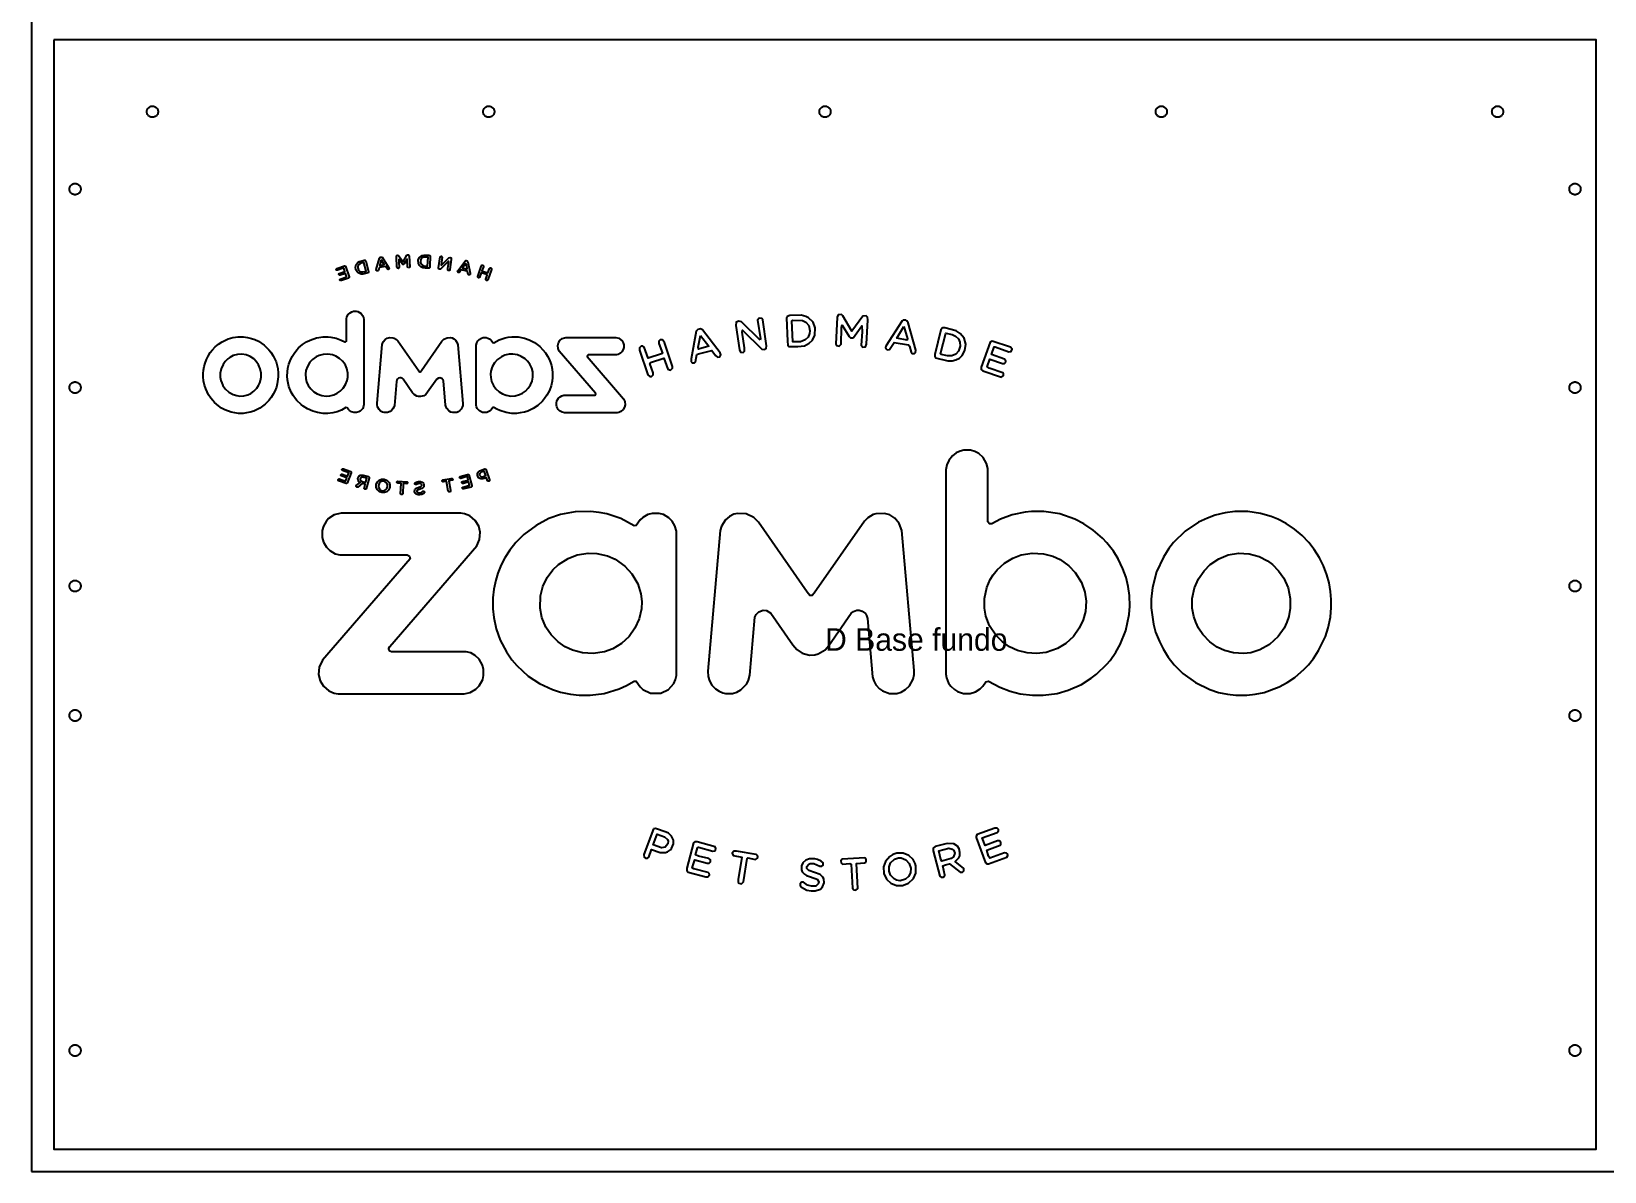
# Model space of a CAD drawing. Header units: millimetres. Extents: x 0 to 2750, y 0 to 900.
# Drawn here: x 0 to 559, y 0 to 405 of the extents above; entities that cross this region are included whole.
import ezdxf

# ---------------------------------------------------------------- set-up
doc = ezdxf.new("R2010")
doc.units = ezdxf.units.MM
for name, color, linetype in [('CORTE_EXTERNO', 1, 'Continuous'), ('CORTE_INTERNO', 5, 'Continuous'), ('ETIQUETAS_NAO_CORTAR', 8, 'Continuous'), ('GRAVACAO', 3, 'Continuous'), ('GRAVACAO_VERSO', 4, 'Continuous'), ('MESA_NAO_CORTAR', 8, 'Continuous')]:
    doc.layers.add(name, color=color, linetype=linetype)

msp = doc.modelspace()

# ---------------------------------------------------------------- linework, layer by layer
at = {"layer": 'CORTE_EXTERNO'}
msp.add_lwpolyline([(8, 402), (8, 8), (556, 8), (556, 402), (8, 402)], close=True, dxfattribs=at)
at = {"layer": 'CORTE_INTERNO'}
for points in [[(41.01, 376.7), (41.04, 376.89), (41.09, 377.08), (41.15, 377.27), (41.24, 377.44), (41.34, 377.61), (41.45, 377.77), (41.59, 377.91), (41.73, 378.05), (41.89, 378.16), (42.06, 378.26), (42.23, 378.35), (42.42, 378.41), (42.61, 378.46), (42.8, 378.49), (43, 378.5), (43.2, 378.49), (43.39, 378.46), (43.58, 378.41), (43.77, 378.35), (43.94, 378.26), (44.11, 378.16), (44.27, 378.05), (44.41, 377.91), (44.55, 377.77), (44.66, 377.61), (44.76, 377.44), (44.85, 377.27), (44.91, 377.08), (44.96, 376.89), (44.99, 376.7), (45, 376.5), (44.99, 376.3), (44.96, 376.11), (44.91, 375.92), (44.85, 375.73), (44.76, 375.56), (44.66, 375.39), (44.55, 375.23), (44.41, 375.09), (44.27, 374.95), (44.11, 374.84), (43.94, 374.74), (43.77, 374.65), (43.58, 374.59), (43.39, 374.54), (43.2, 374.51), (43, 374.5), (42.8, 374.51), (42.61, 374.54), (42.42, 374.59), (42.23, 374.65), (42.06, 374.74), (41.89, 374.84), (41.73, 374.95), (41.59, 375.09), (41.45, 375.23), (41.34, 375.39), (41.24, 375.56), (41.15, 375.73), (41.09, 375.92), (41.04, 376.11), (41.01, 376.3), (41, 376.5), (41.01, 376.7)], [(160.54, 376.89), (160.59, 377.08), (160.65, 377.27), (160.74, 377.44), (160.84, 377.61), (160.95, 377.77), (161.09, 377.91), (161.23, 378.05), (161.39, 378.16), (161.56, 378.26), (161.73, 378.35), (161.92, 378.41), (162.11, 378.46), (162.3, 378.49), (162.5, 378.5), (162.7, 378.49), (162.89, 378.46), (163.08, 378.41), (163.27, 378.35), (163.44, 378.26), (163.61, 378.16), (163.77, 378.05), (163.91, 377.91), (164.05, 377.77), (164.16, 377.61), (164.26, 377.44), (164.35, 377.27), (164.41, 377.08), (164.46, 376.89), (164.49, 376.7), (164.5, 376.5), (164.49, 376.3), (164.46, 376.11), (164.41, 375.92), (164.35, 375.73), (164.26, 375.56), (164.16, 375.39), (164.05, 375.23), (163.91, 375.09), (163.77, 374.95), (163.61, 374.84), (163.44, 374.74), (163.27, 374.65), (163.08, 374.59), (162.89, 374.54), (162.7, 374.51), (162.5, 374.5), (162.3, 374.51), (162.11, 374.54), (161.92, 374.59), (161.73, 374.65), (161.56, 374.74), (161.39, 374.84), (161.23, 374.95), (161.09, 375.09), (160.95, 375.23), (160.84, 375.39), (160.74, 375.56), (160.65, 375.73), (160.59, 375.92), (160.54, 376.11), (160.51, 376.3), (160.5, 376.5), (160.51, 376.7), (160.54, 376.89)], [(280.09, 377.08), (280.15, 377.27), (280.24, 377.44), (280.34, 377.61), (280.45, 377.77), (280.59, 377.91), (280.73, 378.05), (280.89, 378.16), (281.06, 378.26), (281.23, 378.35), (281.42, 378.41), (281.61, 378.46), (281.8, 378.49), (282, 378.5), (282.2, 378.49), (282.39, 378.46), (282.58, 378.41), (282.77, 378.35), (282.94, 378.26), (283.11, 378.16), (283.27, 378.05), (283.41, 377.91), (283.55, 377.77), (283.66, 377.61), (283.76, 377.44), (283.85, 377.27), (283.91, 377.08), (283.96, 376.89), (283.99, 376.7), (284, 376.5), (283.99, 376.3), (283.96, 376.11), (283.91, 375.92), (283.85, 375.73), (283.76, 375.56), (283.66, 375.39), (283.55, 375.23), (283.41, 375.09), (283.27, 374.95), (283.11, 374.84), (282.94, 374.74), (282.77, 374.65), (282.58, 374.59), (282.39, 374.54), (282.2, 374.51), (282, 374.5), (281.8, 374.51), (281.61, 374.54), (281.42, 374.59), (281.23, 374.65), (281.06, 374.74), (280.89, 374.84), (280.73, 374.95), (280.59, 375.09), (280.45, 375.23), (280.34, 375.39), (280.24, 375.56), (280.15, 375.73), (280.09, 375.92), (280.04, 376.11), (280.01, 376.3), (280, 376.5), (280.01, 376.7), (280.04, 376.89), (280.09, 377.08)], [(399.65, 377.27), (399.74, 377.44), (399.84, 377.61), (399.95, 377.77), (400.09, 377.91), (400.23, 378.05), (400.39, 378.16), (400.56, 378.26), (400.73, 378.35), (400.92, 378.41), (401.11, 378.46), (401.3, 378.49), (401.5, 378.5), (401.7, 378.49), (401.89, 378.46), (402.08, 378.41), (402.27, 378.35), (402.44, 378.26), (402.61, 378.16), (402.77, 378.05), (402.91, 377.91), (403.05, 377.77), (403.16, 377.61), (403.26, 377.44), (403.35, 377.27), (403.41, 377.08), (403.46, 376.89), (403.49, 376.7), (403.5, 376.5), (403.49, 376.3), (403.46, 376.11), (403.41, 375.92), (403.35, 375.73), (403.26, 375.56), (403.16, 375.39), (403.05, 375.23), (402.91, 375.09), (402.77, 374.95), (402.61, 374.84), (402.44, 374.74), (402.27, 374.65), (402.08, 374.59), (401.89, 374.54), (401.7, 374.51), (401.5, 374.5), (401.3, 374.51), (401.11, 374.54), (400.92, 374.59), (400.73, 374.65), (400.56, 374.74), (400.39, 374.84), (400.23, 374.95), (400.09, 375.09), (399.95, 375.23), (399.84, 375.39), (399.74, 375.56), (399.65, 375.73), (399.59, 375.92), (399.54, 376.11), (399.51, 376.3), (399.5, 376.5), (399.51, 376.7), (399.54, 376.89), (399.59, 377.08), (399.65, 377.27)], [(519.24, 377.44), (519.34, 377.61), (519.45, 377.77), (519.59, 377.91), (519.73, 378.05), (519.89, 378.16), (520.06, 378.26), (520.23, 378.35), (520.42, 378.41), (520.61, 378.46), (520.8, 378.49), (521, 378.5), (521.2, 378.49), (521.39, 378.46), (521.58, 378.41), (521.77, 378.35), (521.94, 378.26), (522.11, 378.16), (522.27, 378.05), (522.41, 377.91), (522.55, 377.77), (522.66, 377.61), (522.76, 377.44), (522.85, 377.27), (522.91, 377.08), (522.96, 376.89), (522.99, 376.7), (523, 376.5), (522.99, 376.3), (522.96, 376.11), (522.91, 375.92), (522.85, 375.73), (522.76, 375.56), (522.66, 375.39), (522.55, 375.23), (522.41, 375.09), (522.27, 374.95), (522.11, 374.84), (521.94, 374.74), (521.77, 374.65), (521.58, 374.59), (521.39, 374.54), (521.2, 374.51), (521, 374.5), (520.8, 374.51), (520.61, 374.54), (520.42, 374.59), (520.23, 374.65), (520.06, 374.74), (519.89, 374.84), (519.73, 374.95), (519.59, 375.09), (519.45, 375.23), (519.34, 375.39), (519.24, 375.56), (519.15, 375.73), (519.09, 375.92), (519.04, 376.11), (519.01, 376.3), (519, 376.5), (519.01, 376.7), (519.04, 376.89), (519.09, 377.08), (519.15, 377.27), (519.24, 377.44)], [(13.84, 350.11), (13.95, 350.27), (14.09, 350.41), (14.23, 350.55), (14.39, 350.66), (14.56, 350.76), (14.73, 350.85), (14.92, 350.91), (15.11, 350.96), (15.3, 350.99), (15.5, 351), (15.7, 350.99), (15.89, 350.96), (16.08, 350.91), (16.27, 350.85), (16.44, 350.76), (16.61, 350.66), (16.77, 350.55), (16.91, 350.41), (17.05, 350.27), (17.16, 350.11), (17.26, 349.94), (17.35, 349.77), (17.41, 349.58), (17.46, 349.39), (17.49, 349.2), (17.5, 349), (17.49, 348.8), (17.46, 348.61), (17.41, 348.42), (17.35, 348.23), (17.26, 348.06), (17.16, 347.89), (17.05, 347.73), (16.91, 347.59), (16.77, 347.45), (16.61, 347.34), (16.44, 347.24), (16.27, 347.15), (16.08, 347.09), (15.89, 347.04), (15.7, 347.01), (15.5, 347), (15.3, 347.01), (15.11, 347.04), (14.92, 347.09), (14.73, 347.15), (14.56, 347.24), (14.39, 347.34), (14.23, 347.45), (14.09, 347.59), (13.95, 347.73), (13.84, 347.89), (13.74, 348.06), (13.65, 348.23), (13.59, 348.42), (13.54, 348.61), (13.51, 348.8), (13.5, 349), (13.51, 349.2), (13.54, 349.39), (13.59, 349.58), (13.65, 349.77), (13.74, 349.94), (13.84, 350.11)], [(547.56, 350.76), (547.73, 350.85), (547.92, 350.91), (548.11, 350.96), (548.3, 350.99), (548.5, 351), (548.7, 350.99), (548.89, 350.96), (549.08, 350.91), (549.27, 350.85), (549.44, 350.76), (549.61, 350.66), (549.77, 350.55), (549.91, 350.41), (550.05, 350.27), (550.16, 350.11), (550.26, 349.94), (550.35, 349.77), (550.41, 349.58), (550.46, 349.39), (550.49, 349.2), (550.5, 349), (550.49, 348.8), (550.46, 348.61), (550.41, 348.42), (550.35, 348.23), (550.26, 348.06), (550.16, 347.89), (550.05, 347.73), (549.91, 347.59), (549.77, 347.45), (549.61, 347.34), (549.44, 347.24), (549.27, 347.15), (549.08, 347.09), (548.89, 347.04), (548.7, 347.01), (548.5, 347), (548.3, 347.01), (548.11, 347.04), (547.92, 347.09), (547.73, 347.15), (547.56, 347.24), (547.39, 347.34), (547.23, 347.45), (547.09, 347.59), (546.95, 347.73), (546.84, 347.89), (546.74, 348.06), (546.65, 348.23), (546.59, 348.42), (546.54, 348.61), (546.51, 348.8), (546.5, 349), (546.51, 349.2), (546.54, 349.39), (546.59, 349.58), (546.65, 349.77), (546.74, 349.94), (546.84, 350.11), (546.95, 350.27), (547.09, 350.41), (547.23, 350.55), (547.39, 350.66), (547.56, 350.76)], [(13.95, 279.77), (14.09, 279.91), (14.23, 280.05), (14.39, 280.16), (14.56, 280.26), (14.73, 280.35), (14.92, 280.41), (15.11, 280.46), (15.3, 280.49), (15.5, 280.5), (15.7, 280.49), (15.89, 280.46), (16.08, 280.41), (16.27, 280.35), (16.44, 280.26), (16.61, 280.16), (16.77, 280.05), (16.91, 279.91), (17.05, 279.77), (17.16, 279.61), (17.26, 279.44), (17.35, 279.27), (17.41, 279.08), (17.46, 278.89), (17.49, 278.7), (17.5, 278.5), (17.49, 278.3), (17.46, 278.11), (17.41, 277.92), (17.35, 277.73), (17.26, 277.56), (17.16, 277.39), (17.05, 277.23), (16.91, 277.09), (16.77, 276.95), (16.61, 276.84), (16.44, 276.74), (16.27, 276.65), (16.08, 276.59), (15.89, 276.54), (15.7, 276.51), (15.5, 276.5), (15.3, 276.51), (15.11, 276.54), (14.92, 276.59), (14.73, 276.65), (14.56, 276.74), (14.39, 276.84), (14.23, 276.95), (14.09, 277.09), (13.95, 277.23), (13.84, 277.39), (13.74, 277.56), (13.65, 277.73), (13.59, 277.92), (13.54, 278.11), (13.51, 278.3), (13.5, 278.5), (13.51, 278.7), (13.54, 278.89), (13.59, 279.08), (13.65, 279.27), (13.74, 279.44), (13.84, 279.61), (13.95, 279.77)], [(547.73, 280.35), (547.92, 280.41), (548.11, 280.46), (548.3, 280.49), (548.5, 280.5), (548.7, 280.49), (548.89, 280.46), (549.08, 280.41), (549.27, 280.35), (549.44, 280.26), (549.61, 280.16), (549.77, 280.05), (549.91, 279.91), (550.05, 279.77), (550.16, 279.61), (550.26, 279.44), (550.35, 279.27), (550.41, 279.08), (550.46, 278.89), (550.49, 278.7), (550.5, 278.5), (550.49, 278.3), (550.46, 278.11), (550.41, 277.92), (550.35, 277.73), (550.26, 277.56), (550.16, 277.39), (550.05, 277.23), (549.91, 277.09), (549.77, 276.95), (549.61, 276.84), (549.44, 276.74), (549.27, 276.65), (549.08, 276.59), (548.89, 276.54), (548.7, 276.51), (548.5, 276.5), (548.3, 276.51), (548.11, 276.54), (547.92, 276.59), (547.73, 276.65), (547.56, 276.74), (547.39, 276.84), (547.23, 276.95), (547.09, 277.09), (546.95, 277.23), (546.84, 277.39), (546.74, 277.56), (546.65, 277.73), (546.59, 277.92), (546.54, 278.11), (546.51, 278.3), (546.5, 278.5), (546.51, 278.7), (546.54, 278.89), (546.59, 279.08), (546.65, 279.27), (546.74, 279.44), (546.84, 279.61), (546.95, 279.77), (547.09, 279.91), (547.23, 280.05), (547.39, 280.16), (547.56, 280.26), (547.73, 280.35)], [(14.09, 209.41), (14.23, 209.55), (14.39, 209.66), (14.56, 209.76), (14.73, 209.85), (14.92, 209.91), (15.11, 209.96), (15.3, 209.99), (15.5, 210), (15.7, 209.99), (15.89, 209.96), (16.08, 209.91), (16.27, 209.85), (16.44, 209.76), (16.61, 209.66), (16.77, 209.55), (16.91, 209.41), (17.05, 209.27), (17.16, 209.11), (17.26, 208.94), (17.35, 208.77), (17.41, 208.58), (17.46, 208.39), (17.49, 208.2), (17.5, 208), (17.49, 207.8), (17.46, 207.61), (17.41, 207.42), (17.35, 207.23), (17.26, 207.06), (17.16, 206.89), (17.05, 206.73), (16.91, 206.59), (16.77, 206.45), (16.61, 206.34), (16.44, 206.24), (16.27, 206.15), (16.08, 206.09), (15.89, 206.04), (15.7, 206.01), (15.5, 206), (15.3, 206.01), (15.11, 206.04), (14.92, 206.09), (14.73, 206.15), (14.56, 206.24), (14.39, 206.34), (14.23, 206.45), (14.09, 206.59), (13.95, 206.73), (13.84, 206.89), (13.74, 207.06), (13.65, 207.23), (13.59, 207.42), (13.54, 207.61), (13.51, 207.8), (13.5, 208), (13.51, 208.2), (13.54, 208.39), (13.59, 208.58), (13.65, 208.77), (13.74, 208.94), (13.84, 209.11), (13.95, 209.27), (14.09, 209.41)], [(547.92, 209.91), (548.11, 209.96), (548.3, 209.99), (548.5, 210), (548.7, 209.99), (548.89, 209.96), (549.08, 209.91), (549.27, 209.85), (549.44, 209.76), (549.61, 209.66), (549.77, 209.55), (549.91, 209.41), (550.05, 209.27), (550.16, 209.11), (550.26, 208.94), (550.35, 208.77), (550.41, 208.58), (550.46, 208.39), (550.49, 208.2), (550.5, 208), (550.49, 207.8), (550.46, 207.61), (550.41, 207.42), (550.35, 207.23), (550.26, 207.06), (550.16, 206.89), (550.05, 206.73), (549.91, 206.59), (549.77, 206.45), (549.61, 206.34), (549.44, 206.24), (549.27, 206.15), (549.08, 206.09), (548.89, 206.04), (548.7, 206.01), (548.5, 206), (548.3, 206.01), (548.11, 206.04), (547.92, 206.09), (547.73, 206.15), (547.56, 206.24), (547.39, 206.34), (547.23, 206.45), (547.09, 206.59), (546.95, 206.73), (546.84, 206.89), (546.74, 207.06), (546.65, 207.23), (546.59, 207.42), (546.54, 207.61), (546.51, 207.8), (546.5, 208), (546.51, 208.2), (546.54, 208.39), (546.59, 208.58), (546.65, 208.77), (546.74, 208.94), (546.84, 209.11), (546.95, 209.27), (547.09, 209.41), (547.23, 209.55), (547.39, 209.66), (547.56, 209.76), (547.73, 209.85), (547.92, 209.91)], [(14.23, 163.55), (14.39, 163.66), (14.56, 163.76), (14.73, 163.85), (14.92, 163.91), (15.11, 163.96), (15.3, 163.99), (15.5, 164), (15.7, 163.99), (15.89, 163.96), (16.08, 163.91), (16.27, 163.85), (16.44, 163.76), (16.61, 163.66), (16.77, 163.55), (16.91, 163.41), (17.05, 163.27), (17.16, 163.11), (17.26, 162.94), (17.35, 162.77), (17.41, 162.58), (17.46, 162.39), (17.49, 162.2), (17.5, 162), (17.49, 161.8), (17.46, 161.61), (17.41, 161.42), (17.35, 161.23), (17.26, 161.06), (17.16, 160.89), (17.05, 160.73), (16.91, 160.59), (16.77, 160.45), (16.61, 160.34), (16.44, 160.24), (16.27, 160.15), (16.08, 160.09), (15.89, 160.04), (15.7, 160.01), (15.5, 160), (15.3, 160.01), (15.11, 160.04), (14.92, 160.09), (14.73, 160.15), (14.56, 160.24), (14.39, 160.34), (14.23, 160.45), (14.09, 160.59), (13.95, 160.73), (13.84, 160.89), (13.74, 161.06), (13.65, 161.23), (13.59, 161.42), (13.54, 161.61), (13.51, 161.8), (13.5, 162), (13.51, 162.2), (13.54, 162.39), (13.59, 162.58), (13.65, 162.77), (13.74, 162.94), (13.84, 163.11), (13.95, 163.27), (14.09, 163.41), (14.23, 163.55)], [(548.11, 163.96), (548.3, 163.99), (548.5, 164), (548.7, 163.99), (548.89, 163.96), (549.08, 163.91), (549.27, 163.85), (549.44, 163.76), (549.61, 163.66), (549.77, 163.55), (549.91, 163.41), (550.05, 163.27), (550.16, 163.11), (550.26, 162.94), (550.35, 162.77), (550.41, 162.58), (550.46, 162.39), (550.49, 162.2), (550.5, 162), (550.49, 161.8), (550.46, 161.61), (550.41, 161.42), (550.35, 161.23), (550.26, 161.06), (550.16, 160.89), (550.05, 160.73), (549.91, 160.59), (549.77, 160.45), (549.61, 160.34), (549.44, 160.24), (549.27, 160.15), (549.08, 160.09), (548.89, 160.04), (548.7, 160.01), (548.5, 160), (548.3, 160.01), (548.11, 160.04), (547.92, 160.09), (547.73, 160.15), (547.56, 160.24), (547.39, 160.34), (547.23, 160.45), (547.09, 160.59), (546.95, 160.73), (546.84, 160.89), (546.74, 161.06), (546.65, 161.23), (546.59, 161.42), (546.54, 161.61), (546.51, 161.8), (546.5, 162), (546.51, 162.2), (546.54, 162.39), (546.59, 162.58), (546.65, 162.77), (546.74, 162.94), (546.84, 163.11), (546.95, 163.27), (547.09, 163.41), (547.23, 163.55), (547.39, 163.66), (547.56, 163.76), (547.73, 163.85), (547.92, 163.91), (548.11, 163.96)], [(14.39, 44.66), (14.56, 44.76), (14.73, 44.85), (14.92, 44.91), (15.11, 44.96), (15.3, 44.99), (15.5, 45), (15.7, 44.99), (15.89, 44.96), (16.08, 44.91), (16.27, 44.85), (16.44, 44.76), (16.61, 44.66), (16.77, 44.55), (16.91, 44.41), (17.05, 44.27), (17.16, 44.11), (17.26, 43.94), (17.35, 43.77), (17.41, 43.58), (17.46, 43.39), (17.49, 43.2), (17.5, 43), (17.49, 42.8), (17.46, 42.61), (17.41, 42.42), (17.35, 42.23), (17.26, 42.06), (17.16, 41.89), (17.05, 41.73), (16.91, 41.59), (16.77, 41.45), (16.61, 41.34), (16.44, 41.24), (16.27, 41.15), (16.08, 41.09), (15.89, 41.04), (15.7, 41.01), (15.5, 41), (15.3, 41.01), (15.11, 41.04), (14.92, 41.09), (14.73, 41.15), (14.56, 41.24), (14.39, 41.34), (14.23, 41.45), (14.09, 41.59), (13.95, 41.73), (13.84, 41.89), (13.74, 42.06), (13.65, 42.23), (13.59, 42.42), (13.54, 42.61), (13.51, 42.8), (13.5, 43), (13.51, 43.2), (13.54, 43.39), (13.59, 43.58), (13.65, 43.77), (13.74, 43.94), (13.84, 44.11), (13.95, 44.27), (14.09, 44.41), (14.23, 44.55), (14.39, 44.66)], [(548.3, 44.99), (548.5, 45), (548.7, 44.99), (548.89, 44.96), (549.08, 44.91), (549.27, 44.85), (549.44, 44.76), (549.61, 44.66), (549.77, 44.55), (549.91, 44.41), (550.05, 44.27), (550.16, 44.11), (550.26, 43.94), (550.35, 43.77), (550.41, 43.58), (550.46, 43.39), (550.49, 43.2), (550.5, 43), (550.49, 42.8), (550.46, 42.61), (550.41, 42.42), (550.35, 42.23), (550.26, 42.06), (550.16, 41.89), (550.05, 41.73), (549.91, 41.59), (549.77, 41.45), (549.61, 41.34), (549.44, 41.24), (549.27, 41.15), (549.08, 41.09), (548.89, 41.04), (548.7, 41.01), (548.5, 41), (548.3, 41.01), (548.11, 41.04), (547.92, 41.09), (547.73, 41.15), (547.56, 41.24), (547.39, 41.34), (547.23, 41.45), (547.09, 41.59), (546.95, 41.73), (546.84, 41.89), (546.74, 42.06), (546.65, 42.23), (546.59, 42.42), (546.54, 42.61), (546.51, 42.8), (546.5, 43), (546.51, 43.2), (546.54, 43.39), (546.59, 43.58), (546.65, 43.77), (546.74, 43.94), (546.84, 44.11), (546.95, 44.27), (547.09, 44.41), (547.23, 44.55), (547.39, 44.66), (547.56, 44.76), (547.73, 44.85), (547.92, 44.91), (548.11, 44.96), (548.3, 44.99)]]:
    msp.add_lwpolyline(points, close=True, dxfattribs=at)
at = {"layer": 'GRAVACAO'}
for points in [[(258.9, 295.34), (252.33, 301.8), (251.34, 302.13), (250.47, 301.69), (250.36, 300.49), (251.56, 291.95), (252, 291.07), (252.88, 290.96), (253.42, 291.4), (253.42, 292.6), (252.55, 298.18), (252.66, 298.84), (259.55, 292.17), (260.65, 292.05), (261.09, 292.38), (261.2, 293.37), (259.88, 302.57), (259.55, 303.01), (258.57, 303.11), (258.02, 302.46), (259.01, 295.78), (258.9, 295.34)], [(268.53, 303.77), (268.31, 303.33), (268.64, 295.01), (268.75, 293.59), (269.19, 293.04), (272.37, 293.04), (274.66, 293.37), (276.42, 294.24), (277.51, 295.34), (278.39, 297.09), (278.5, 299.72), (277.73, 301.69), (276.09, 303.33), (275.21, 303.77), (273.46, 304.21), (269.52, 304.1), (268.53, 303.77)], [(276.64, 298.62), (276.52, 297.75), (275.98, 296.44), (274.99, 295.45), (273.24, 294.79), (270.61, 294.79), (270.17, 302.24), (270.39, 302.46), (274.01, 302.35), (275.21, 301.69), (276.2, 300.49), (276.64, 298.62)], [(287.04, 293.26), (287.7, 293.92), (287.91, 299.83), (288.13, 300.7), (290.54, 296.65), (291.09, 296.11), (291.75, 296.11), (292.07, 296.32), (295.03, 300.38), (295.14, 298.3), (294.81, 293.59), (295.47, 292.82), (296.34, 292.93), (296.78, 293.92), (297.22, 302.57), (297.11, 303.55), (296.56, 303.99), (295.47, 303.88), (291.53, 298.52), (288.35, 303.99), (287.8, 304.43), (286.71, 304.32), (286.27, 303.55), (285.83, 293.92), (286.05, 293.48), (287.04, 293.26)], [(303.68, 292.17), (304.12, 291.95), (304.88, 292.05), (306.53, 294.46), (311.67, 293.7), (312, 293.26), (312.55, 291.07), (312.99, 290.63), (313.75, 290.63), (314.19, 290.96), (314.3, 291.73), (311.56, 301.47), (311.12, 302.24), (310.68, 302.46), (309.81, 302.46), (309.37, 302.24), (303.57, 293.26), (303.46, 292.6), (303.68, 292.17)], [(234.37, 287.68), (234.81, 287.24), (235.58, 287.24), (236.01, 287.68), (236.45, 290.19), (237, 290.52), (241.82, 291.62), (243.13, 289.87), (243.79, 289.32), (244.56, 289.43), (244.99, 290.08), (244.77, 290.85), (238.42, 299.06), (237.77, 299.39), (236.78, 299.17), (236.23, 298.52), (234.37, 288.66), (234.37, 287.68)], [(237.77, 296.98), (240.72, 293.15), (237, 292.17), (236.89, 292.82), (237.77, 296.98)], [(310.03, 300.16), (311.34, 295.78), (311.23, 295.34), (307.51, 296), (310.03, 300.16)], [(325.69, 288), (327.22, 288), (328.53, 288.33), (329.74, 288.99), (330.72, 289.87), (331.71, 291.62), (332.04, 293.92), (331.49, 296), (330.07, 297.75), (328.64, 298.62), (324.59, 299.72), (323.72, 299.72), (323.17, 299.06), (320.98, 290.19), (320.98, 289.54), (321.3, 289.1), (325.69, 288)], [(330.07, 293.26), (329.41, 291.4), (328.53, 290.41), (327.11, 289.76), (325.47, 289.76), (323.28, 290.3), (323.06, 290.52), (324.92, 297.86), (327.22, 297.31), (328.42, 296.76), (329.41, 295.78), (329.96, 294.68), (330.07, 293.26)], [(223.86, 290.52), (219.15, 288.99), (217.73, 292.82), (217.29, 293.15), (216.63, 293.15), (216.09, 292.6), (216.09, 291.73), (219.04, 283.08), (219.7, 282.42), (220.36, 282.42), (220.9, 282.97), (220.9, 283.73), (219.7, 287.02), (220.03, 287.46), (224.74, 288.99), (226.16, 285.05), (227.04, 284.72), (227.8, 285.38), (227.8, 286.03), (224.96, 294.46), (224.3, 295.45), (223.42, 295.45), (222.99, 295.01), (222.99, 294.13), (224.19, 290.74), (223.86, 290.52)], [(344.74, 282.2), (345.39, 282.75), (345.39, 283.41), (345.18, 283.73), (340.36, 285.38), (339.59, 285.82), (340.58, 288.55), (345.06, 287.02), (345.72, 287.02), (346.16, 287.46), (346.27, 287.89), (345.83, 288.55), (341.12, 290.3), (342.11, 292.93), (342.44, 292.93), (347.26, 291.18), (348.13, 291.29), (348.46, 292.17), (347.91, 292.82), (341.34, 295.01), (340.69, 294.68), (337.51, 285.7), (337.51, 284.94), (338.06, 284.39), (344.74, 282.2)], [(324.92, 249.24), (324.92, 176.65), (325.14, 175.34), (325.91, 173.48), (326.67, 172.38), (327.99, 171.18), (329.08, 170.52), (331.16, 169.87), (333.57, 169.87), (335.43, 170.41), (337.18, 171.51), (338.06, 172.38), (339.15, 174.02), (340.14, 174.24), (344.08, 172.06), (347.8, 170.63), (351.31, 169.75), (355.68, 169.21), (359.52, 169.21), (364.44, 169.87), (368.39, 170.96), (373.09, 173.04), (376.6, 175.23), (378.46, 176.65), (382.18, 180.27), (383.28, 181.58), (385.36, 184.54), (386.89, 187.27), (388.86, 192.2), (390.06, 197.89), (390.28, 200.85), (390.18, 204.68), (389.74, 207.86), (388.97, 211.03), (387.88, 214.1), (386.12, 217.71), (384.48, 220.34), (382.18, 223.29), (380.54, 225.05), (377.26, 227.89), (373.97, 230.08), (370.79, 231.73), (365.43, 233.59), (359.74, 234.46), (355.36, 234.46), (353.17, 234.25), (348.46, 233.26), (344.3, 231.73), (341.23, 230.08), (340.47, 230.08), (339.81, 230.85), (339.81, 249.79), (339.37, 251.54), (338.17, 253.62), (336.63, 255.05), (335.21, 255.81), (333.68, 256.25), (331.38, 256.25), (330.07, 255.92), (328.64, 255.27), (327.33, 254.28), (326.01, 252.64), (325.25, 251), (324.92, 249.24)], [(103.75, 223.63), (104.85, 221.76), (106.05, 220.56), (107.91, 219.46), (109.56, 219.02), (133.53, 219.02), (134.3, 218.59), (134.52, 217.71), (103.42, 181.69), (102.22, 179.17), (102, 176.54), (102.55, 174.36), (103.75, 172.38), (105.72, 170.74), (107.58, 169.97), (109.01, 169.75), (153.79, 169.75), (155.87, 170.19), (157.95, 171.4), (159.15, 172.6), (160.36, 174.79), (160.69, 176.22), (160.69, 178.29), (160.25, 179.94), (159.04, 182.02), (157.62, 183.33), (156.09, 184.21), (154.44, 184.64), (127.95, 184.64), (127.4, 184.86), (126.96, 185.52), (126.96, 185.96), (127.29, 186.51), (158.28, 222.31), (159.26, 224.5), (159.48, 227.13), (158.93, 229.32), (157.73, 231.29), (155.76, 232.93), (153.9, 233.7), (152.58, 233.92), (110.1, 233.92), (107.58, 233.26), (105.61, 231.94), (104.74, 230.96), (103.75, 229.21), (103.31, 227.68), (103.31, 225.27), (103.75, 223.63)], [(166.93, 215.52), (165.72, 212.57), (164.96, 210.05), (164.3, 206.87), (163.97, 203.81), (163.97, 199.87), (164.3, 196.8), (165.18, 192.75), (166.6, 188.81), (168.79, 184.64), (170.76, 181.8), (172.51, 179.72), (176.56, 176), (180.51, 173.37), (185.21, 171.18), (187.95, 170.3), (191.56, 169.54), (194.63, 169.21), (198.57, 169.21), (203.49, 169.87), (208.86, 171.51), (211.49, 172.71), (214.12, 174.24), (214.88, 174.14), (216.31, 172.16), (217.29, 171.29), (220.03, 169.97), (223.64, 169.97), (226.38, 171.29), (228.24, 173.37), (228.9, 174.79), (229.23, 176.22), (229.23, 227.46), (228.68, 229.43), (227.69, 231.07), (226.49, 232.27), (224.63, 233.37), (223.09, 233.81), (220.58, 233.81), (219.04, 233.37), (217.29, 232.38), (216.31, 231.51), (214.88, 229.54), (214.12, 229.43), (209.41, 231.94), (204.48, 233.59), (201.75, 234.13), (198.68, 234.46), (193.21, 234.35), (187.95, 233.37), (183.9, 231.94), (179.3, 229.54), (174.92, 226.25), (172.18, 223.51), (169.99, 220.78), (168.24, 218.04), (166.93, 215.52)], [(240.5, 175.89), (240.94, 174.36), (241.82, 172.82), (243.02, 171.51), (244.34, 170.63), (245.65, 170.08), (246.63, 169.87), (249.15, 169.87), (250.69, 170.3), (252.11, 171.07), (254.19, 173.26), (254.85, 174.57), (255.28, 176.32), (257.04, 196.91), (257.47, 197.89), (258.46, 198.88), (259.99, 199.43), (261.2, 199.32), (262.73, 198.33), (270.51, 187.16), (271.93, 185.41), (273.9, 184.1), (276.52, 183.44), (278.39, 183.55), (279.59, 183.88), (282, 185.3), (283.31, 186.84), (291.31, 198.33), (292.07, 198.99), (293.28, 199.43), (294.15, 199.43), (295.25, 199.1), (296.34, 198.22), (296.78, 197.56), (297.11, 196.47), (298.86, 175.78), (299.3, 174.36), (300.06, 172.93), (301.38, 171.51), (302.47, 170.74), (304.88, 169.87), (307.51, 169.87), (309.04, 170.3), (310.58, 171.18), (312, 172.49), (313.31, 174.9), (313.64, 176.54), (313.64, 177.97), (309.26, 227.78), (308.39, 230.2), (306.85, 232.06), (304.99, 233.26), (303.13, 233.81), (300.06, 233.7), (299.08, 233.37), (297.22, 232.27), (296.01, 231.07), (278.17, 205.45), (277.4, 204.68), (276.64, 204.68), (275.65, 205.78), (258.35, 230.63), (256.71, 232.38), (253.97, 233.7), (250.91, 233.81), (249.59, 233.48), (248.06, 232.71), (246.63, 231.51), (245.21, 229.21), (244.77, 227.68), (240.39, 177.75), (240.5, 175.89)], [(409.99, 227.46), (405.83, 223.41), (404.19, 221.32), (402.22, 218.26), (399.81, 213.01), (398.39, 207.53), (397.95, 203.37), (397.95, 200.3), (398.72, 194.5), (399.48, 191.65), (400.8, 188.26), (402.11, 185.63), (403.97, 182.68), (406.05, 180.05), (409.12, 176.98), (413.61, 173.7), (418.75, 171.18), (421.82, 170.19), (424.99, 169.54), (427.95, 169.21), (431.89, 169.21), (434.85, 169.54), (438.02, 170.19), (443.39, 172.16), (446.23, 173.7), (448.97, 175.56), (452.25, 178.41), (453.79, 180.05), (455.54, 182.24), (457.4, 185.08), (459.81, 190.12), (460.79, 193.19), (461.56, 196.91), (461.89, 200.41), (461.89, 203.26), (461.67, 206), (461.13, 209.17), (460.36, 212.02), (459.15, 215.19), (457.73, 218.04), (455.87, 221), (453.9, 223.51), (451.6, 225.92), (448.86, 228.22), (445.9, 230.2), (442.95, 231.73), (440.54, 232.71), (436.71, 233.81), (432.22, 234.46), (427.62, 234.46), (424.23, 234.03), (420.61, 233.15), (417.87, 232.16), (414.7, 230.63), (409.99, 227.46)], [(210.83, 215.08), (213.35, 212.35), (215.43, 208.73), (216.53, 205.23), (216.85, 202.49), (216.74, 199.87), (215.98, 196.36), (214.45, 192.97), (212.37, 190.12), (209.63, 187.6), (206.56, 185.74), (203.61, 184.64), (199.56, 183.99), (195.83, 184.21), (192.22, 185.2), (189.7, 186.4), (187.18, 188.15), (184.66, 190.67), (182.8, 193.41), (181.38, 196.8), (180.72, 200.08), (180.83, 204.46), (181.71, 207.86), (183.24, 211.03), (185.32, 213.77), (187.29, 215.63), (190.69, 217.82), (193.86, 219.02), (197.8, 219.68), (200.87, 219.57), (204.7, 218.7), (207.44, 217.49), (210.83, 215.08)], [(368.61, 215.19), (370.91, 212.79), (373.09, 209.28), (374.3, 205.78), (374.74, 202.6), (374.52, 198.99), (373.75, 196.03), (372.33, 192.97), (370.25, 190.12), (367.51, 187.6), (364.66, 185.85), (360.61, 184.43), (357.11, 183.99), (353.82, 184.21), (350.43, 185.08), (347.58, 186.4), (345.06, 188.15), (342.66, 190.56), (340.47, 193.84), (339.15, 197.24), (338.61, 200.19), (338.61, 203.59), (339.48, 207.53), (340.69, 210.27), (341.78, 212.02), (343.2, 213.77), (345.72, 216.07), (348.79, 217.93), (351.74, 219.02), (355.58, 219.68), (359.63, 219.46), (362.91, 218.59), (365.54, 217.38), (368.61, 215.19)], [(443.17, 213.44), (445.03, 210.81), (446.56, 207.31), (447.33, 203.59), (447.33, 200.08), (446.78, 197.13), (446.12, 195.16), (445.14, 193.08), (443.06, 190.12), (439.99, 187.27), (436.49, 185.3), (433.32, 184.32), (430.69, 183.99), (427.18, 184.21), (423.9, 185.08), (421.38, 186.29), (418.75, 188.15), (416.23, 190.78), (414.7, 193.08), (413.72, 195.16), (413.06, 197.13), (412.51, 200.19), (412.51, 203.59), (413.28, 207.31), (414.7, 210.59), (416.67, 213.44), (418.86, 215.63), (421.93, 217.71), (425.21, 219.02), (428.93, 219.68), (432.77, 219.46), (436.27, 218.48), (439.23, 216.94), (440.98, 215.63), (443.17, 213.44)], [(221.02, 121.69), (217.62, 112.6), (217.73, 111.62), (218.17, 111.29), (218.94, 111.29), (219.37, 111.73), (220.36, 114.35), (223.42, 113.37), (225.29, 113.37), (226.05, 113.59), (227.04, 114.24), (227.47, 114.79), (228.13, 116.44), (228.13, 117.75), (227.47, 119.17), (226.38, 120.16), (225.51, 120.59), (221.78, 121.91), (221.02, 121.69)], [(226.16, 116.44), (225.17, 115.23), (223.86, 115.01), (220.9, 116.11), (222.33, 119.83), (224.96, 118.95), (226.05, 117.97), (226.27, 117.31), (226.16, 116.44)], [(339.04, 109.65), (339.59, 109.32), (340.03, 109.32), (346.6, 111.73), (346.93, 112.27), (346.82, 112.82), (346.49, 113.15), (345.83, 113.26), (340.58, 111.29), (340.14, 112.05), (339.48, 114.13), (344.19, 115.89), (344.52, 116.32), (344.52, 116.87), (343.97, 117.42), (343.32, 117.42), (338.93, 115.78), (337.84, 118.52), (343.2, 120.49), (343.64, 121.03), (343.64, 121.47), (343.2, 122.02), (342.33, 122.02), (336.09, 119.72), (335.76, 119.17), (335.76, 118.62), (339.04, 109.65)], [(239.63, 104.72), (240.39, 104.72), (240.94, 105.38), (240.83, 105.92), (240.5, 106.25), (235.36, 107.56), (234.81, 107.89), (235.69, 110.74), (240.07, 109.54), (240.83, 109.54), (241.27, 109.97), (241.27, 110.74), (240.72, 111.18), (237, 112.05), (236.01, 112.49), (236.67, 115.01), (237, 115.23), (242.14, 113.81), (242.8, 113.92), (243.13, 114.24), (243.24, 114.79), (242.91, 115.34), (236.56, 117.09), (235.69, 117.09), (235.25, 116.76), (232.84, 107.78), (232.84, 106.91), (233.39, 106.36), (239.63, 104.72)], [(251.12, 102.75), (251.34, 102.42), (252.33, 102.2), (252.98, 102.86), (254.3, 111.18), (254.52, 111.4), (257.26, 110.85), (258.02, 111.29), (258.13, 111.95), (257.58, 112.6), (250.58, 113.81), (249.59, 113.81), (249.04, 113.15), (249.37, 112.27), (252.44, 111.62), (251.12, 103.73), (251.12, 102.75)], [(302.91, 105.92), (303.9, 103.84), (305.43, 102.42), (307.4, 101.65), (309.48, 101.65), (311.67, 102.42), (313.42, 104.06), (314.3, 106.03), (314.3, 108.55), (314.08, 109.43), (313.31, 110.85), (311.78, 112.27), (309.81, 113.04), (307.51, 113.04), (306.09, 112.6), (304.99, 111.95), (303.46, 110.19), (302.8, 108.22), (302.91, 105.92)], [(320.43, 113.92), (322.84, 104.94), (323.28, 104.61), (324.04, 104.61), (324.59, 105.27), (323.82, 108.55), (324.81, 108.99), (326.23, 109.32), (330.07, 106.36), (330.83, 106.36), (331.38, 106.8), (331.38, 107.68), (328.21, 110.19), (329.52, 111.4), (329.85, 112.17), (329.96, 113.37), (329.63, 114.68), (329.08, 115.56), (327.77, 116.44), (325.36, 116.54), (321.09, 115.45), (320.43, 114.9), (320.43, 113.92)], [(326.78, 111.18), (323.5, 110.3), (323.17, 110.85), (322.4, 113.92), (326.01, 114.9), (327.22, 114.57), (327.77, 114.03), (328.09, 113.04), (327.66, 111.83), (326.78, 111.18)], [(273.68, 107.13), (273.9, 106.47), (274.66, 105.6), (275.43, 105.16), (279.26, 103.84), (279.81, 102.97), (279.7, 102.31), (278.72, 101.43), (277.18, 101.33), (275.76, 101.76), (274.34, 102.75), (273.68, 102.75), (273.13, 102.2), (273.13, 101.65), (273.68, 100.99), (275.54, 100.01), (277.07, 99.68), (278.5, 99.68), (280.36, 100.34), (281.13, 101.11), (281.67, 102.53), (281.56, 103.95), (281.23, 104.61), (280.25, 105.48), (276.2, 106.91), (275.54, 107.68), (275.54, 108.33), (276.2, 109.21), (276.74, 109.43), (278.06, 109.43), (280.14, 108.44), (280.91, 108.44), (281.34, 108.88), (281.34, 109.65), (280.58, 110.3), (279.37, 110.85), (278.39, 111.07), (276.52, 111.07), (275.21, 110.63), (274.12, 109.65), (273.68, 108.55), (273.68, 107.13)], [(290.76, 109.43), (291.31, 109.21), (291.75, 100.67), (292.18, 100.12), (292.95, 100.01), (293.61, 100.56), (293.17, 109.43), (296.01, 109.65), (296.45, 109.87), (296.67, 110.19), (296.67, 110.85), (296.12, 111.4), (288.13, 110.96), (287.58, 110.41), (287.7, 109.65), (288.24, 109.21), (290.76, 109.43)], [(312.33, 106.14), (311.67, 104.83), (310.58, 103.84), (308.72, 103.3), (307.4, 103.51), (306.53, 103.95), (305.32, 105.27), (304.77, 106.69), (304.77, 108.22), (305.32, 109.65), (306.74, 110.96), (308.06, 111.4), (309.04, 111.4), (310.68, 110.74), (311.89, 109.43), (312.44, 107.78), (312.33, 106.14)]]:
    msp.add_lwpolyline(points, close=True, dxfattribs=at)
at = {"layer": 'GRAVACAO_VERSO'}
for points in [[(126.97, 320.57), (126.78, 320.48), (126.47, 320.52), (125.78, 321.53), (123.64, 321.21), (123.5, 321.02), (123.27, 320.11), (123.09, 319.93), (122.77, 319.93), (122.59, 320.07), (122.54, 320.39), (123.68, 324.45), (123.87, 324.77), (124.05, 324.86), (124.41, 324.86), (124.6, 324.77), (127.01, 321.02), (127.06, 320.75), (126.97, 320.57)], [(133.9, 321.02), (133.63, 321.3), (133.54, 323.76), (133.45, 324.13), (132.44, 322.44), (132.21, 322.21), (131.94, 322.21), (131.8, 322.3), (130.57, 323.99), (130.52, 323.12), (130.66, 321.16), (130.39, 320.84), (130.02, 320.89), (129.84, 321.3), (129.66, 324.9), (129.7, 325.31), (129.93, 325.5), (130.39, 325.45), (132.03, 323.22), (133.35, 325.5), (133.58, 325.68), (134.04, 325.63), (134.22, 325.31), (134.4, 321.3), (134.31, 321.12), (133.9, 321.02)], [(141.61, 325.4), (141.7, 325.22), (141.56, 321.75), (141.52, 321.16), (141.34, 320.93), (140.01, 320.93), (139.06, 321.07), (138.33, 321.43), (137.87, 321.89), (137.51, 322.62), (137.46, 323.72), (137.78, 324.54), (138.46, 325.22), (138.83, 325.4), (139.56, 325.59), (141.2, 325.54), (141.61, 325.4)], [(138.24, 323.26), (138.28, 322.9), (138.51, 322.35), (138.92, 321.94), (139.65, 321.66), (140.74, 321.66), (140.93, 324.77), (140.84, 324.86), (139.33, 324.81), (138.83, 324.54), (138.42, 324.04), (138.24, 323.26)], [(145.63, 321.89), (148.36, 324.58), (148.77, 324.72), (149.14, 324.54), (149.19, 324.04), (148.68, 320.48), (148.5, 320.11), (148.13, 320.07), (147.91, 320.25), (147.91, 320.75), (148.27, 323.08), (148.23, 323.35), (145.35, 320.57), (144.9, 320.52), (144.71, 320.66), (144.67, 321.07), (145.22, 324.9), (145.35, 325.09), (145.76, 325.13), (145.99, 324.86), (145.58, 322.07), (145.63, 321.89)], [(109.86, 316.42), (109.59, 316.64), (109.59, 316.92), (109.68, 317.06), (111.69, 317.74), (112, 317.92), (111.59, 319.06), (109.72, 318.42), (109.45, 318.42), (109.27, 318.61), (109.22, 318.79), (109.4, 319.06), (111.37, 319.79), (110.95, 320.89), (110.82, 320.89), (108.81, 320.16), (108.44, 320.2), (108.31, 320.57), (108.54, 320.84), (111.27, 321.75), (111.55, 321.62), (112.87, 317.88), (112.87, 317.56), (112.64, 317.33), (109.86, 316.42)], [(117.8, 318.83), (117.16, 318.83), (116.61, 318.97), (116.11, 319.25), (115.7, 319.61), (115.29, 320.34), (115.15, 321.3), (115.38, 322.17), (115.97, 322.9), (116.57, 323.26), (118.25, 323.72), (118.62, 323.72), (118.85, 323.44), (119.76, 319.75), (119.76, 319.47), (119.62, 319.29), (117.8, 318.83)], [(115.97, 321.02), (116.25, 320.25), (116.61, 319.84), (117.2, 319.57), (117.89, 319.57), (118.8, 319.79), (118.89, 319.88), (118.12, 322.94), (117.16, 322.71), (116.66, 322.48), (116.25, 322.07), (116.02, 321.62), (115.97, 321.02)], [(124.32, 323.9), (123.77, 322.07), (123.82, 321.89), (125.37, 322.17), (124.32, 323.9)], [(155.85, 318.7), (155.66, 318.52), (155.34, 318.52), (155.16, 318.7), (154.98, 319.75), (154.75, 319.88), (152.74, 320.34), (152.2, 319.61), (151.92, 319.38), (151.6, 319.43), (151.42, 319.7), (151.51, 320.02), (154.16, 323.44), (154.43, 323.58), (154.84, 323.49), (155.07, 323.22), (155.85, 319.11), (155.85, 318.7)], [(154.43, 322.58), (153.2, 320.98), (154.75, 320.57), (154.8, 320.84), (154.43, 322.58)], [(160.23, 319.88), (162.19, 319.25), (162.78, 320.84), (162.96, 320.98), (163.24, 320.98), (163.46, 320.75), (163.46, 320.39), (162.23, 316.78), (161.96, 316.51), (161.68, 316.51), (161.46, 316.74), (161.46, 317.06), (161.96, 318.42), (161.82, 318.61), (159.86, 319.25), (159.27, 317.6), (158.9, 317.47), (158.58, 317.74), (158.58, 318.01), (159.77, 321.53), (160.04, 321.94), (160.41, 321.94), (160.59, 321.75), (160.59, 321.39), (160.09, 319.98), (160.23, 319.88)], [(118.12, 302.68), (118.12, 272.44), (118.03, 271.89), (117.71, 271.12), (117.39, 270.66), (116.84, 270.16), (116.38, 269.88), (115.52, 269.61), (114.51, 269.61), (113.74, 269.84), (113.01, 270.3), (112.64, 270.66), (112.19, 271.34), (111.77, 271.44), (110.13, 270.52), (108.58, 269.93), (107.12, 269.56), (105.3, 269.34), (103.7, 269.34), (101.65, 269.61), (100.01, 270.07), (98.04, 270.93), (96.58, 271.85), (95.81, 272.44), (94.26, 273.94), (93.8, 274.49), (92.94, 275.72), (92.3, 276.86), (91.47, 278.92), (90.97, 281.29), (90.88, 282.52), (90.93, 284.12), (91.11, 285.44), (91.43, 286.76), (91.88, 288.04), (92.62, 289.55), (93.3, 290.64), (94.26, 291.87), (94.94, 292.6), (96.31, 293.79), (97.68, 294.7), (99, 295.39), (101.24, 296.16), (103.61, 296.53), (105.43, 296.53), (106.35, 296.44), (108.31, 296.02), (110.04, 295.39), (111.32, 294.7), (111.64, 294.7), (111.91, 295.02), (111.91, 302.91), (112.09, 303.64), (112.6, 304.51), (113.24, 305.1), (113.83, 305.42), (114.47, 305.61), (115.42, 305.61), (115.97, 305.47), (116.57, 305.19), (117.11, 304.78), (117.66, 304.1), (117.98, 303.42), (118.12, 302.68)], [(82.67, 293.61), (84.4, 291.92), (85.09, 291.05), (85.91, 289.77), (86.91, 287.59), (87.5, 285.3), (87.69, 283.57), (87.69, 282.29), (87.37, 279.88), (87.05, 278.69), (86.5, 277.27), (85.95, 276.18), (85.18, 274.95), (84.31, 273.85), (83.03, 272.57), (81.16, 271.21), (79.02, 270.16), (77.74, 269.75), (76.42, 269.47), (75.19, 269.34), (73.55, 269.34), (72.31, 269.47), (70.99, 269.75), (68.75, 270.57), (67.57, 271.21), (66.43, 271.98), (65.06, 273.17), (64.42, 273.85), (63.69, 274.76), (62.92, 275.95), (61.91, 278.05), (61.5, 279.33), (61.18, 280.88), (61.05, 282.34), (61.05, 283.52), (61.14, 284.67), (61.36, 285.99), (61.68, 287.17), (62.19, 288.5), (62.78, 289.68), (63.55, 290.92), (64.38, 291.96), (65.33, 292.97), (66.48, 293.93), (67.71, 294.75), (68.94, 295.39), (69.94, 295.8), (71.54, 296.25), (73.41, 296.53), (75.32, 296.53), (76.74, 296.34), (78.24, 295.98), (79.39, 295.57), (80.71, 294.93), (82.67, 293.61)], [(183.95, 288.63), (184.45, 287.4), (184.77, 286.35), (185.04, 285.03), (185.18, 283.75), (185.18, 282.11), (185.04, 280.83), (184.68, 279.14), (184.08, 277.5), (183.17, 275.77), (182.35, 274.58), (181.62, 273.72), (179.93, 272.17), (178.29, 271.07), (176.33, 270.16), (175.19, 269.79), (173.68, 269.47), (172.4, 269.34), (170.76, 269.34), (168.71, 269.61), (166.47, 270.3), (165.38, 270.8), (164.28, 271.44), (163.97, 271.39), (163.37, 270.57), (162.96, 270.2), (161.82, 269.66), (160.31, 269.66), (159.18, 270.2), (158.4, 271.07), (158.13, 271.66), (157.99, 272.26), (157.99, 293.61), (158.22, 294.43), (158.63, 295.11), (159.13, 295.61), (159.91, 296.07), (160.54, 296.25), (161.59, 296.25), (162.23, 296.07), (162.96, 295.66), (163.37, 295.29), (163.97, 294.47), (164.28, 294.43), (166.25, 295.48), (168.3, 296.16), (169.44, 296.39), (170.72, 296.53), (173, 296.48), (175.19, 296.07), (176.88, 295.48), (178.79, 294.47), (180.62, 293.11), (181.76, 291.96), (182.67, 290.82), (183.4, 289.68), (183.95, 288.63)], [(210.27, 292.01), (209.81, 291.24), (209.31, 290.73), (208.54, 290.28), (207.85, 290.09), (197.86, 290.09), (197.54, 289.91), (197.45, 289.55), (210.41, 274.54), (210.91, 273.49), (211, 272.39), (210.77, 271.48), (210.27, 270.66), (209.45, 269.98), (208.67, 269.66), (208.08, 269.56), (189.42, 269.56), (188.55, 269.75), (187.69, 270.25), (187.19, 270.75), (186.69, 271.66), (186.55, 272.26), (186.55, 273.12), (186.73, 273.81), (187.23, 274.68), (187.82, 275.22), (188.46, 275.59), (189.15, 275.77), (200.19, 275.77), (200.42, 275.86), (200.6, 276.13), (200.6, 276.32), (200.46, 276.54), (187.55, 291.46), (187.14, 292.38), (187.05, 293.47), (187.28, 294.38), (187.78, 295.2), (188.6, 295.89), (189.38, 296.21), (189.92, 296.3), (207.62, 296.3), (208.67, 296.02), (209.49, 295.48), (209.86, 295.07), (210.27, 294.34), (210.45, 293.7), (210.45, 292.69), (210.27, 292.01)], [(153.29, 272.12), (153.11, 271.48), (152.74, 270.84), (152.24, 270.3), (151.69, 269.93), (151.15, 269.7), (150.74, 269.61), (149.69, 269.61), (149.05, 269.79), (148.45, 270.11), (147.59, 271.02), (147.31, 271.57), (147.13, 272.3), (146.4, 280.88), (146.22, 281.29), (145.81, 281.7), (145.17, 281.93), (144.67, 281.88), (144.03, 281.47), (140.79, 276.82), (140.2, 276.09), (139.38, 275.54), (138.28, 275.27), (137.51, 275.31), (137, 275.45), (136, 276.04), (135.45, 276.68), (132.12, 281.47), (131.8, 281.75), (131.3, 281.93), (130.94, 281.93), (130.48, 281.79), (130.02, 281.43), (129.84, 281.15), (129.7, 280.7), (128.97, 272.07), (128.79, 271.48), (128.47, 270.89), (127.93, 270.3), (127.47, 269.98), (126.47, 269.61), (125.37, 269.61), (124.73, 269.79), (124.09, 270.16), (123.5, 270.71), (122.95, 271.71), (122.81, 272.39), (122.81, 272.99), (124.64, 293.74), (125, 294.75), (125.64, 295.52), (126.42, 296.02), (127.19, 296.25), (128.47, 296.21), (128.88, 296.07), (129.66, 295.61), (130.16, 295.11), (137.6, 284.44), (137.92, 284.12), (138.24, 284.12), (138.65, 284.57), (145.85, 294.93), (146.54, 295.66), (147.68, 296.21), (148.96, 296.25), (149.5, 296.12), (150.14, 295.8), (150.74, 295.29), (151.33, 294.34), (151.51, 293.7), (153.34, 272.89), (153.29, 272.12)], [(68.85, 287.77), (68.07, 286.67), (67.43, 285.21), (67.11, 283.66), (67.11, 282.2), (67.34, 280.97), (67.62, 280.15), (68.03, 279.28), (68.89, 278.05), (70.17, 276.86), (71.63, 276.04), (72.95, 275.63), (74.05, 275.5), (75.51, 275.59), (76.88, 275.95), (77.92, 276.45), (79.02, 277.23), (80.07, 278.32), (80.71, 279.28), (81.12, 280.15), (81.39, 280.97), (81.62, 282.25), (81.62, 283.66), (81.3, 285.21), (80.71, 286.58), (79.89, 287.77), (78.97, 288.68), (77.7, 289.55), (76.33, 290.09), (74.78, 290.37), (73.18, 290.28), (71.72, 289.87), (70.49, 289.23), (69.76, 288.68), (68.85, 287.77)], [(99.91, 288.5), (98.96, 287.49), (98.04, 286.03), (97.54, 284.57), (97.36, 283.25), (97.45, 281.75), (97.77, 280.51), (98.36, 279.24), (99.23, 278.05), (100.37, 277), (101.56, 276.27), (103.24, 275.68), (104.7, 275.5), (106.07, 275.59), (107.49, 275.95), (108.67, 276.5), (109.72, 277.23), (110.73, 278.23), (111.64, 279.6), (112.19, 281.02), (112.41, 282.25), (112.41, 283.66), (112.05, 285.3), (111.55, 286.44), (111.09, 287.17), (110.5, 287.9), (109.45, 288.86), (108.17, 289.64), (106.94, 290.09), (105.34, 290.37), (103.66, 290.28), (102.29, 289.91), (101.19, 289.41), (99.91, 288.5)], [(165.65, 288.45), (164.6, 287.31), (163.74, 285.81), (163.28, 284.35), (163.14, 283.21), (163.19, 282.11), (163.51, 280.65), (164.15, 279.24), (165.01, 278.05), (166.15, 277), (167.43, 276.23), (168.66, 275.77), (170.35, 275.5), (171.9, 275.59), (173.41, 276), (174.46, 276.5), (175.51, 277.23), (176.56, 278.28), (177.33, 279.42), (177.93, 280.83), (178.2, 282.2), (178.15, 284.03), (177.79, 285.44), (177.15, 286.76), (176.28, 287.9), (175.46, 288.68), (174.05, 289.59), (172.72, 290.09), (171.08, 290.37), (169.8, 290.32), (168.21, 289.96), (167.07, 289.46), (165.65, 288.45)], [(112.23, 244.52), (112, 244.38), (111.82, 244.38), (109.08, 245.39), (108.95, 245.61), (108.99, 245.84), (109.13, 245.98), (109.4, 246.03), (111.59, 245.2), (111.77, 245.52), (112.05, 246.39), (110.09, 247.12), (109.95, 247.3), (109.95, 247.53), (110.18, 247.76), (110.45, 247.76), (112.28, 247.07), (112.73, 248.22), (110.5, 249.04), (110.32, 249.26), (110.32, 249.45), (110.5, 249.67), (110.86, 249.67), (113.46, 248.72), (113.6, 248.49), (113.6, 248.26), (112.23, 244.52)], [(119.99, 246.3), (118.98, 242.56), (118.8, 242.42), (118.48, 242.42), (118.25, 242.69), (118.57, 244.06), (118.16, 244.25), (117.57, 244.38), (115.97, 243.15), (115.65, 243.15), (115.42, 243.33), (115.42, 243.7), (116.75, 244.75), (116.2, 245.25), (116.06, 245.57), (116.02, 246.07), (116.15, 246.62), (116.38, 246.98), (116.93, 247.35), (117.93, 247.39), (119.71, 246.94), (119.99, 246.71), (119.99, 246.3)], [(117.34, 245.16), (118.71, 244.79), (118.85, 245.02), (119.17, 246.3), (117.66, 246.71), (117.16, 246.57), (116.93, 246.34), (116.79, 245.93), (116.98, 245.43), (117.34, 245.16)], [(148.87, 241.65), (148.77, 241.51), (148.36, 241.42), (148.09, 241.69), (147.54, 245.16), (147.45, 245.25), (146.31, 245.02), (145.99, 245.2), (145.94, 245.48), (146.17, 245.75), (149.09, 246.25), (149.5, 246.25), (149.73, 245.98), (149.59, 245.61), (148.32, 245.34), (148.87, 242.06), (148.87, 241.65)], [(153.65, 242.47), (153.34, 242.47), (153.11, 242.74), (153.15, 242.97), (153.29, 243.1), (155.43, 243.65), (155.66, 243.79), (155.3, 244.97), (153.47, 244.47), (153.15, 244.47), (152.97, 244.66), (152.97, 244.97), (153.2, 245.16), (154.75, 245.52), (155.16, 245.71), (154.89, 246.75), (154.75, 246.85), (152.61, 246.25), (152.33, 246.3), (152.2, 246.43), (152.15, 246.66), (152.29, 246.89), (154.93, 247.62), (155.3, 247.62), (155.48, 247.48), (156.48, 243.74), (156.48, 243.38), (156.26, 243.15), (153.65, 242.47)], [(161.41, 249.54), (162.82, 245.75), (162.78, 245.34), (162.6, 245.2), (162.28, 245.2), (162.1, 245.39), (161.68, 246.48), (160.41, 246.07), (159.63, 246.07), (159.31, 246.16), (158.9, 246.43), (158.72, 246.66), (158.45, 247.35), (158.45, 247.9), (158.72, 248.49), (159.18, 248.9), (159.54, 249.08), (161.09, 249.63), (161.41, 249.54)], [(159.27, 247.35), (159.68, 246.85), (160.23, 246.75), (161.46, 247.21), (160.86, 248.76), (159.77, 248.4), (159.31, 247.99), (159.22, 247.71), (159.27, 247.35)], [(127.29, 242.97), (126.88, 242.1), (126.24, 241.51), (125.42, 241.19), (124.55, 241.19), (123.64, 241.51), (122.91, 242.19), (122.54, 243.01), (122.54, 244.06), (122.63, 244.43), (122.95, 245.02), (123.59, 245.61), (124.41, 245.93), (125.37, 245.93), (125.96, 245.75), (126.42, 245.48), (127.06, 244.75), (127.33, 243.93), (127.29, 242.97)], [(123.36, 243.06), (123.64, 242.51), (124.09, 242.1), (124.87, 241.87), (125.42, 241.96), (125.78, 242.15), (126.28, 242.69), (126.51, 243.29), (126.51, 243.93), (126.28, 244.52), (125.69, 245.07), (125.14, 245.25), (124.73, 245.25), (124.05, 244.97), (123.55, 244.43), (123.32, 243.74), (123.36, 243.06)], [(132.35, 244.43), (132.12, 244.34), (131.94, 240.78), (131.76, 240.55), (131.44, 240.5), (131.16, 240.73), (131.35, 244.43), (130.16, 244.52), (129.98, 244.61), (129.89, 244.75), (129.89, 245.02), (130.12, 245.25), (133.45, 245.07), (133.67, 244.84), (133.63, 244.52), (133.4, 244.34), (132.35, 244.43)], [(139.47, 243.47), (139.38, 243.2), (139.06, 242.83), (138.74, 242.65), (137.14, 242.1), (136.91, 241.74), (136.96, 241.46), (137.37, 241.1), (138.01, 241.05), (138.6, 241.23), (139.19, 241.65), (139.47, 241.65), (139.7, 241.42), (139.7, 241.19), (139.47, 240.91), (138.69, 240.5), (138.05, 240.37), (137.46, 240.37), (136.68, 240.64), (136.36, 240.96), (136.14, 241.55), (136.18, 242.15), (136.32, 242.42), (136.73, 242.78), (138.42, 243.38), (138.69, 243.7), (138.69, 243.97), (138.42, 244.34), (138.19, 244.43), (137.64, 244.43), (136.78, 244.02), (136.46, 244.02), (136.27, 244.2), (136.27, 244.52), (136.59, 244.79), (137.1, 245.02), (137.51, 245.11), (138.28, 245.11), (138.83, 244.93), (139.29, 244.52), (139.47, 244.06), (139.47, 243.47)]]:
    msp.add_lwpolyline(points, close=True, dxfattribs=at)
at = {"layer": 'MESA_NAO_CORTAR'}
msp.add_lwpolyline([(0, 0), (1300, 0), (1300, 900), (0, 900)], close=True, dxfattribs=at)

# ---------------------------------------------------------------- texts
at = {"layer": 'ETIQUETAS_NAO_CORTAR'}
msp.add_text('D Base fundo', height=8, dxfattribs=at).set_placement((282, 185))

doc.saveas('drawing.dxf')
